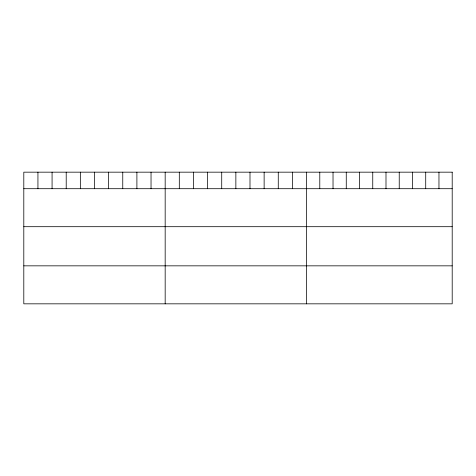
<?xml version="1.0" encoding="UTF-8"?>
<svg xmlns="http://www.w3.org/2000/svg" width="476" height="476" viewBox="0 0 476 476"><rect width="100%" height="100%" fill="white"/><g stroke="black" fill="none" stroke-linecap="round" stroke-linejoin="round"><path stroke-width="0.71" d="M23.8 188.704L452.2 188.704M23.8 226.695L452.2 226.695M23.8 265.84L452.2 265.84M438.961 172.169L438.961 188.704M425.717 172.169L425.717 188.704M412.478 172.169L412.478 188.704M399.233 172.169L399.233 188.704M385.994 172.169L385.994 188.704M372.75 172.169L372.75 188.704M359.511 172.169L359.511 188.704M346.266 172.169L346.266 188.704M333.027 172.169L333.027 188.704M319.783 172.169L319.783 188.704M306.544 172.169L306.544 303.831M292.407 172.169L292.407 188.704M278.27 172.169L278.27 188.704M264.132 172.169L264.132 188.704M249.995 172.169L249.995 188.704M235.858 172.169L235.858 188.704M221.721 172.169L221.721 188.704M207.584 172.169L207.584 188.704M193.446 172.169L193.446 188.704M179.309 172.169L179.309 188.704M165.172 172.169L165.172 303.831M151.035 172.169L151.035 188.704M136.898 172.169L136.898 188.704M122.76 172.169L122.76 188.704M108.623 172.169L108.623 188.704M94.486 172.169L94.486 188.704M80.349 172.169L80.349 188.704M66.212 172.169L66.212 188.704M52.074 172.169L52.074 188.704M37.937 172.169L37.937 188.704M452.2 172.169L23.8 172.169L23.8 303.831L452.2 303.831L452.2 172.169"/></g></svg>
